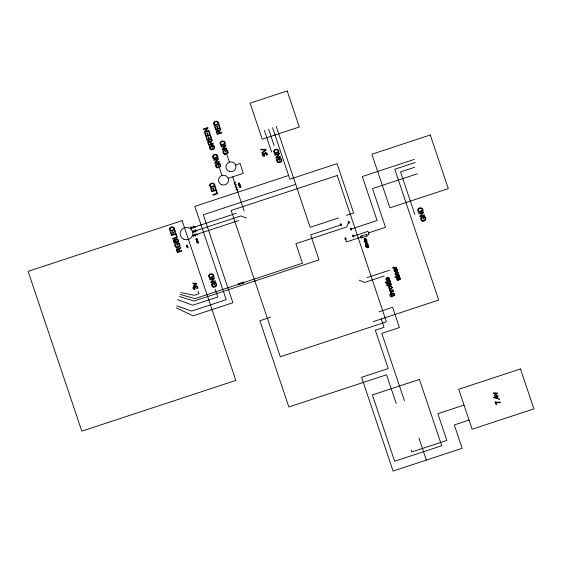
<?xml version="1.0" encoding="UTF-8"?>
<svg xmlns="http://www.w3.org/2000/svg" width="562" height="562" viewBox="0 0 562 562"><rect width="100%" height="100%" fill="white"/><g stroke="black" fill="none" stroke-linecap="round" stroke-linejoin="round"><path stroke-width="0.84" d="M210.055 147.342L211.101 149.07L213.455 148.53M212.169 284.772L213.216 286.501L215.562 285.96M223.564 152L224.61 153.728L226.964 153.18M277.192 160.254L278.239 161.982L280.593 161.442M421.282 218.815L422.329 220.543L424.682 219.995M243.508 281.794L243.395 283.431L241.948 282.187L241.73 283.859L240.304 282.925L240.009 284.505L238.66 283.431L238.19 284.393M175.407 245.187L176.454 246.915L178.807 246.367M216.124 165.369L217.171 167.097L219.524 166.549M193.567 236.792L193.883 234.347L195.646 236.138L195.941 233.834L197.866 234.986M197.353 287.639C197.114 285.145 195.218 287.337 195.162 288.081M266.81 154.41C266.817 151.916 264.625 153.995 264.632 154.824M348.468 223.114L346.55 227.034L295.9 243.718L302.454 263.22L194.993 298.619L180.276 294.432M389.318 279.63C387.801 282.595 383.741 278.647 387.113 277.551M397.397 270.996C395.88 273.982 391.826 269.999 395.198 268.917M398.57 274.481C397.053 277.452 392.986 273.504 396.365 272.401M211.164 142.017L212.296 140.641L212.043 139.896L211.052 141.083A3.386 3.295 -11.9 0 0 210.602 141.779A1.728 1.686 -11.9 0 0 210.504 142.214M340.368 224.884L341.31 224.624L340.86 224.364M345.103 238.969L346.037 238.71L345.595 238.45M340.509 224.505L340.635 225.671L341.457 225.067L340.396 224.955M348.342 221.983L348.208 222.362L349.142 222.102M350.639 228.818L350.505 229.205L350.843 228.748L351.25 229.198M345.237 238.59L345.37 239.756L346.192 239.152L345.131 239.047M352.985 235.808L352.852 236.188L353.189 235.738L353.596 236.188M340.825 224.28L341.029 223.802L340.115 224.133L340.467 224.357M348.665 221.758L348.869 221.28L347.955 221.611L348.3 221.835M350.962 228.601L351.166 228.116L350.252 228.446L350.597 228.678M345.56 238.365L345.763 237.888L344.85 238.218L345.201 238.443M353.308 235.583L353.512 235.099L352.599 235.429L352.943 235.661M349.044 222.454L348.7 221.842M351.348 229.289L350.997 228.678M353.695 236.279L353.343 235.661M235.738 182.032L234.003 183.929L236.342 184.645L235.141 186.717L237.361 187.434L236.005 189.401L238.281 189.935M238.878 184.722C241 183.528 239.7 186.465 238.766 185.151M196.524 240.403C198.709 239.222 197.22 242.18 196.405 240.824M187.799 246.437L187.603 245.966L187.223 246.381M187.265 245.313C186.753 244.955 185.931 245.945 187.315 245.187M197.353 242.37L197.093 242.847L197.494 243.065M399.132 275.12L398.697 275.436A0.927 0.906 -11.9 0 1 398.788 275.675M390.934 283.403L390.492 283.712A0.927 0.906 -11.9 0 1 390.583 283.95M394.559 294.193L394.124 294.509A0.927 0.906 -11.9 0 1 394.215 294.748M397.966 279.96L397.292 279.356L397.355 277.993M239.356 185.643L239.096 186.113L239.496 186.338M239.707 186.689L239.447 187.16L239.848 187.385M366.838 235.211L369.016 234.466L367.955 231.361L353.484 236.124M212.914 145.621L212.057 145.902L212.499 147.223L211.958 147.399L211.319 145.502L213.026 144.94A3.702 3.604 -11.9 0 1 213.834 145.614A2.873 2.796 -11.9 0 1 214.501 147.778M226.423 150.279L225.566 150.56L226.008 151.88L225.467 152.056L224.828 150.159L226.535 149.597A3.702 3.604 -11.9 0 1 227.343 150.265A2.873 2.796 -11.9 0 1 228.01 152.435M218.983 163.647L218.126 163.928L218.569 165.249L218.028 165.425L217.382 163.528L219.096 162.966A3.702 3.604 -11.9 0 1 219.897 163.633M235.682 164.954L240.129 163.493L243.325 173.356L228.235 178.323M280.052 158.54L279.195 158.821L279.637 160.135L279.096 160.318L278.45 158.421L280.164 157.852A3.702 3.604 -11.9 0 1 280.965 158.526M288.615 175.485L194.838 206.38L226.191 299.701L191.586 311.102L176.742 305.791M295.703 184.329L203.325 214.761L232.879 302.735L193.096 315.837L176.222 307.793M190.413 228.418L236.335 213.286M192.78 231.776L240.88 215.927L246.423 218.007M414.349 159.376L362.307 176.524L377.088 220.522L351.004 229.113M192.408 235.801L238.66 220.564M415.178 162.53L394.763 169.26L438.711 300.059L373.224 321.626M178.266 243.465L177.409 243.746L177.852 245.067L177.311 245.243L176.672 243.346L178.379 242.784A3.702 3.604 -11.9 0 1 179.187 243.451M414.749 167.216L400.537 171.895L414.868 214.536M417.39 173.791L372.487 188.586L385.497 227.308L368.489 232.914M338.563 217.958L310.147 227.315L276.223 126.359M346.494 215.372L353.631 213.019L337.045 163.654L289.866 179.201L272.521 127.581M215.028 283.051L214.164 283.339L214.607 284.653L214.066 284.836L213.427 282.932L215.141 282.37A3.702 3.604 -11.9 0 1 215.941 283.044A2.873 2.796 -11.9 0 1 216.609 285.208M360.839 237.192L346.522 241.906L345.468 238.766M424.254 216.412L422.547 216.974L423.186 218.871L423.727 218.695L423.284 217.375L424.141 217.094M394.714 267.723L396.463 267.147L396.646 267.702L393.309 268.798L393.14 268.306C394.095 268.418 391.623 267.105 393.414 267.013A0.731 0.71 -11.9 0 0 393.625 267.772M367.162 277.579L389.389 270.259M384.12 276.019L364.513 282.475L359.294 280.171M270.701 317.158L259.89 320.712L288.868 406.965L386.551 374.791L396.168 403.411M389.775 283.164L387.548 284.344L386.059 283.775L387.232 283.396L387.042 282.841L387.485 282.693L387.668 283.248L389.621 282.602A1.482 1.447 -11.9 0 0 389.895 282.496M391.314 290.28L393.056 289.704L393.245 290.259L389.902 291.355L389.74 290.863C390.667 290.983 388.216 289.62 390.007 289.57M378.992 311.777L392.606 307.295L399.406 327.548L381.795 333.343L404.429 400.713M464.022 405.083L437.861 413.702L446.846 440.432L411.813 451.96L411.075 449.776M469.059 420.074L454.307 424.935L462.161 448.3L393.077 471.054L361.584 377.334L388.209 368.567L375.318 330.21L384.036 327.344L381.148 318.766M340.214 225.13L310.638 234.86L319.019 259.876L194.08 301.028L179.454 296.469M239.503 185.797L240.03 186.022M239.855 186.844L240.381 187.069M197.494 242.531L198.028 242.749M180.845 292.591L194.319 295.303L199.046 293.743L198.028 291.242M239.665 185.65L240.227 185.945M240.016 186.696L240.578 186.991M197.662 242.377L198.224 242.672M177.55 299.602L192.752 305.222L217.782 296.975L215.183 289.226M239.026 185.242L240.016 184.694L238.92 185.144M195.548 227.406L193.391 226.036L193.37 228.06L191.684 226.732L191.712 228.896L190.139 227.076M197.03 231.2L195.625 229.619L195.52 231.994L194.03 230.434L193.869 232.731L192.928 231.024M187.968 246.016L187.251 245.868L186.83 246.662L186.493 246.177L186.717 246.844L187.434 246.578M266.219 154.957C269.528 155.843 265.278 149.773 264.498 153.812M196.749 288.222C199.988 289.205 195.955 282.974 195.028 287.07A1.173 1.145 -11.9 0 0 193.061 287.737M500.419 402.596L500.229 402.034A6.301 6.133 -11.9 0 1 498.887 402.244A8.163 7.952 -11.9 0 1 496.963 402.097A6.885 6.709 -11.9 0 1 495.536 401.689L495.101 401.823L496.077 404.724L496.625 404.542L495.888 402.35M395.346 268.875L396.161 271.291M396.519 272.352L397.334 274.776A1.138 1.11 -11.9 0 0 397.165 272.598M396.856 274.902L396.245 273.09A1.286 1.25 -11.9 0 0 395.669 273.49M387.267 277.502L388.082 279.925A1.138 1.11 -11.9 0 0 387.913 277.747M365.04 238.724C365.75 241.737 366.501 238.829 365.363 238.625A1.075 1.047 -11.9 0 1 366.185 240.093A1.075 1.047 -11.9 0 1 364.415 240.29A1.075 1.047 -11.9 0 1 364.907 238.611M361.893 235.871L362.483 237.621M348.918 222.791L349.416 222.91L348.496 223.219L348.349 222.791M351.215 229.633L351.714 229.753L350.793 230.055L350.646 229.626M353.561 236.616L354.06 236.735L353.14 237.038L352.992 236.602M348.777 222.707L348.461 222.784M351.074 229.549L350.758 229.619M353.421 236.532L353.105 236.602M418.936 438.1L426.333 460.102M268.615 129.148L274.179 145.713M264.351 130.384L271.608 151.986M240.662 186.198L240.36 185.312L240.417 186.022M241.014 187.244L240.712 186.352L240.768 187.069M239.686 183.837C238.625 184.933 238.007 182.945 239.468 183.198A0.724 0.703 -11.9 0 0 238.351 183.345A0.724 0.703 -11.9 0 0 238.695 184.378A0.724 0.703 -11.9 0 0 239.665 183.83M227.006 154.943L229.422 162.123M232.682 176.861L244.161 211.003M219.566 168.312L221.976 175.499M210.876 143.184L211.129 143.928L213.174 143.254L213.37 143.844L208.762 145.361L208.095 143.373A3.014 2.936 -11.9 0 1 207.891 142.425M210.167 142.825L210.595 144.097L209.071 144.603C207.891 143.97 208.474 141.076 209.851 142.193A2.178 2.122 -11.9 0 1 210.153 142.825M198.653 242.925L198.358 242.039L198.414 242.749M197.114 238.878C195.527 238.717 196.377 240.543 197.332 239.517A0.724 0.703 -11.9 0 1 196.342 240.065A0.724 0.703 -11.9 0 1 195.99 239.033A0.724 0.703 -11.9 0 1 197.1 238.892M175.541 241.042L175.864 242.011L174.473 242.468L174.171 241.569M210.883 143.212L210.898 143.24A1.798 1.749 -11.9 0 1 210.799 142.881M397.046 272.198L397.165 272.795M395.992 269.31L395.873 268.713A1.651 1.609 -11.9 0 1 397.355 270.975M387.913 277.937L387.794 277.347A1.651 1.609 -11.9 0 1 389.276 279.609M264.161 155.576L264.245 156.159M194.691 288.84L194.775 289.423M398.816 278.892L398.83 279.117A4.791 4.665 -11.9 0 1 398.83 279.707A0.92 0.892 -11.9 0 1 398.648 280.178A0.948 0.927 -11.9 0 1 397.369 280.333M398.212 279.23L398.198 278.878L398.226 279.476M398.198 278.808L398.191 278.668A4.552 4.44 -11.9 0 1 398.191 278.134C398.521 276.553 400.727 277.656 400.425 278.984C399.287 281.815 400.362 276.659 398.823 278.162A2.979 2.901 -11.9 0 0 398.823 278.752M397.229 277.86A1.553 1.51 -11.9 0 0 397.116 280.009A1.412 1.37 -11.9 0 0 397.355 280.347M398.683 275.956A1.482 1.447 -11.9 0 1 398.402 276.054L396.456 276.708L396.266 276.153L395.831 276.3L396.013 276.855L394.847 277.235L396.336 277.804L398.556 276.623A2.662 2.592 -11.9 0 0 399.238 276.342M399.069 275.176A1.314 1.279 -11.9 0 1 399.378 276.356M397.046 272.163A1.651 1.609 -11.9 0 1 398.528 274.46M396.849 274.881A1.026 0.998 -11.9 0 1 395.62 273.469M395.999 269.114A1.138 1.11 -11.9 0 1 396.168 271.32M394.679 267.667A1.482 1.44 -11.9 0 1 393.632 267.814M424.254 216.412A3.702 3.604 -11.9 0 1 425.062 217.087M424.085 217.199A1.981 1.932 -11.9 0 1 424.76 220.051M421.212 218.801A1.51 1.475 -11.9 0 1 421.929 217.838L421.598 217.361A1.869 1.819 -11.9 0 0 420.643 218.702M422.729 221.33A2.459 2.396 -11.9 0 1 420.783 218.723M425.841 219.278A2.648 2.578 -11.9 0 1 422.772 221.126M425.048 217.094A2.873 2.796 -11.9 0 1 425.729 219.25M390 282.215A0.927 0.906 -11.9 0 0 389.895 281.983L390.351 281.66A1.314 1.279 -11.9 0 1 390.59 282.897M390.45 282.883A2.662 2.592 -11.9 0 1 389.768 283.136M390.478 284.239A1.482 1.447 -11.9 0 1 390.204 284.337L388.251 284.99L388.068 284.435L387.625 284.583L387.815 285.131L386.649 285.517L388.131 286.086L390.358 284.906A2.662 2.592 -11.9 0 0 391.033 284.625M390.871 283.459A1.314 1.279 -11.9 0 1 391.173 284.639M391.278 290.224A1.482 1.44 -11.9 0 1 390.225 290.371M390.218 290.329A0.731 0.71 -11.9 0 1 390.021 289.578M390.421 292.662A1.426 1.391 -11.9 0 0 391.271 294.158L389.621 294.706L389.803 295.254L394.412 293.736L394.229 293.181L391.573 293.863L391.04 292.718A1.005 0.976 -11.9 0 1 391.595 292.359L393.709 291.643L393.526 291.088L391.405 291.783A1.503 1.468 -11.9 0 0 390.295 292.591M394.11 295.029A1.482 1.447 -11.9 0 1 393.829 295.127L391.883 295.781L391.693 295.226L391.257 295.373L391.44 295.928L390.274 296.307L391.756 296.877L393.983 295.696A2.662 2.592 -11.9 0 0 394.664 295.415M394.496 294.256A1.314 1.279 -11.9 0 1 394.798 295.429M262.531 154.473A1.173 1.145 -11.9 0 1 264.54 153.763M264.252 156.222A1.567 1.524 -11.9 0 1 262.496 154.473M264.126 155.491A0.864 0.836 -11.9 0 1 262.974 154.62A0.864 0.836 -11.9 0 1 264.309 154.009M264.21 154.157A1.25 1.215 -11.9 0 1 264.611 154.733M266.831 154.424A1.44 1.398 -11.9 0 1 266.212 154.936M279.995 158.639A1.981 1.932 -11.9 0 1 280.67 161.498M277.115 160.24A1.51 1.475 -11.9 0 1 277.832 159.285L277.509 158.807A1.869 1.819 -11.9 0 0 276.553 160.149M278.64 162.769A2.459 2.396 -11.9 0 1 276.687 160.163M281.752 160.725A2.648 2.578 -11.9 0 1 278.682 162.566M280.951 158.54A2.873 2.796 -11.9 0 1 281.632 160.69M500.412 402.575A6.835 6.66 -11.9 0 1 495.909 402.287M194.782 289.486A1.567 1.524 -11.9 0 1 193.026 287.73M194.656 288.756A0.864 0.836 -11.9 0 1 193.497 287.877A0.864 0.836 -11.9 0 1 194.838 287.273M194.74 287.421A1.25 1.215 -11.9 0 1 195.14 287.99M197.36 287.688A1.44 1.398 -11.9 0 1 196.742 288.201M214.972 283.157A1.981 1.932 -11.9 0 1 215.646 286.016M212.092 284.758A1.51 1.475 -11.9 0 1 212.808 283.796L212.485 283.318A1.869 1.819 -11.9 0 0 211.523 284.667M213.609 287.287A2.459 2.396 -11.9 0 1 211.663 284.681M216.721 285.243A2.648 2.578 -11.9 0 1 213.651 287.084M218.927 163.746A1.981 1.932 -11.9 0 1 219.602 166.605M216.047 165.347A1.51 1.475 -11.9 0 1 216.763 164.392L216.44 163.914A1.869 1.819 -11.9 0 0 215.485 165.256M217.571 167.876A2.459 2.396 -11.9 0 1 215.618 165.277M220.683 165.832A2.648 2.578 -11.9 0 1 217.613 167.68M219.882 163.647A2.873 2.796 -11.9 0 1 220.564 165.804M226.367 150.377A1.981 1.932 -11.9 0 1 227.041 153.236M223.493 151.979A1.51 1.475 -11.9 0 1 224.203 151.023L223.88 150.546A1.869 1.819 -11.9 0 0 222.924 151.888M225.011 154.508A2.459 2.396 -11.9 0 1 223.065 151.909M228.123 152.464A2.648 2.578 -11.9 0 1 225.053 154.311M210.736 142.867A1.735 1.686 -11.9 0 1 211.186 142.038M207.708 142.383A1.391 1.356 -11.9 0 1 210.406 142.242M212.865 145.727A1.981 1.932 -11.9 0 1 213.532 148.586M209.984 147.328A1.51 1.475 -11.9 0 1 210.701 146.366L210.371 145.888A1.869 1.819 -11.9 0 0 209.415 147.237M211.502 149.857A2.459 2.396 -11.9 0 1 209.556 147.251M214.614 147.806A2.648 2.578 -11.9 0 1 211.544 149.654M216.349 131.48A3.014 2.936 -11.9 0 0 216.574 132.428L217.22 134.423L221.828 132.906L221.632 132.309L219.58 132.983L219.342 132.267A1.798 1.749 -11.9 0 1 219.257 131.944M219.194 131.93A1.735 1.686 -11.9 0 1 219.644 131.101L220.754 129.696L220.501 128.951L219.51 130.145A3.386 3.295 -11.9 0 0 219.054 130.841A1.728 1.686 -11.9 0 0 218.955 131.276M216.166 131.445A1.391 1.356 -11.9 0 1 218.864 131.297M240.775 187.251A0.976 0.955 -11.9 0 1 240.417 187.034M240.424 186.205A0.976 0.955 -11.9 0 1 240.065 185.987M198.421 242.939A0.976 0.955 -11.9 0 1 198.063 242.721M175.042 240.143A1.7 1.651 -11.9 0 1 175.485 241.049M174.944 240.262A0.71 0.688 -11.9 0 0 174.002 240.866A3.091 3.007 -11.9 0 0 174.185 241.562M178.217 243.571A1.981 1.932 -11.9 0 1 178.885 246.423M175.337 245.173A1.51 1.475 -11.9 0 1 176.054 244.21L175.723 243.732A1.869 1.819 -11.9 0 0 174.768 245.074M176.854 247.694A2.459 2.396 -11.9 0 1 174.908 245.095M179.966 245.65A2.648 2.578 -11.9 0 1 176.897 247.498M179.173 243.465A2.873 2.796 -11.9 0 1 179.854 245.622M176.405 249.661A3.014 2.936 -11.9 0 0 176.63 250.603L177.276 252.605L181.884 251.081L181.681 250.49L179.636 251.165L179.404 250.476A1.798 1.749 -11.9 0 1 179.306 250.118M179.243 250.104A1.735 1.686 -11.9 0 1 179.692 249.282L180.802 247.877L180.557 247.132L179.559 248.327A3.386 3.295 -11.9 0 0 179.109 249.015A1.728 1.686 -11.9 0 0 179.011 249.451M176.215 249.626A1.391 1.356 -11.9 0 1 178.913 249.479M364.9 241.962C365.925 244.259 368.026 241.21 366.719 240.641L363.923 241.562L365.033 241.562L364.9 241.941M366.607 247.027C367.443 249.198 369.88 246.318 368.419 245.713L365.623 246.634L366.74 246.634L366.607 246.985M169.415 228.804L170.138 231.375L174.754 229.858C175.288 226.395 170.005 225.622 169.415 228.804M208.628 275.71L209.359 278.281L213.967 276.764C214.347 273.23 209.584 272.5 208.628 275.71M209.668 184.996L210.399 187.567L215.007 186.05C215.457 182.615 210.617 181.737 209.668 184.996M212.584 156.306L213.314 158.87L217.923 157.353C218.295 153.876 213.609 153.061 212.584 156.306M213.567 123.162L214.298 125.733L218.906 124.209C219.328 120.633 214.263 120.008 213.567 123.162M220.023 142.938L220.754 145.502L225.362 143.984C225.847 140.57 220.908 139.678 220.023 142.938M273.652 151.192L274.382 153.763L278.991 152.246C279.426 148.761 274.474 147.982 273.652 151.192M417.742 209.752L418.472 212.324L423.081 210.799C423.622 207.336 418.339 206.563 417.742 209.752M175.92 240.079L175.92 240.115A2.508 2.445 -11.9 0 0 176.075 240.789L176.412 241.829L177.992 241.309C177.992 239.602 176.405 238.604 175.92 240.051M175.428 239.876L175.428 239.988A1.18 1.152 -11.9 0 0 173.665 240.037A1.208 1.173 -11.9 0 0 173.419 240.691A2.318 2.262 -11.9 0 0 173.574 241.555L174.129 243.241L178.737 241.723C178.941 239.616 176.426 237.241 175.428 239.876M391.763 287.28C388.202 291.706 388.827 283.339 391.763 287.28M170.005 228.86L170.483 230.603L174.009 229.444C174.241 226.957 170.848 226.683 170.012 228.818M177.016 249.879L177.585 251.839L179.109 251.34L178.681 250.062A2.178 2.122 -11.9 0 0 178.372 249.423L177.557 249.205L177.016 249.879M210.265 185.053L210.743 186.795L214.263 185.636C214.487 183.05 210.912 182.931 210.265 185.053M209.219 275.766L209.703 277.509L213.223 276.349C213.476 273.87 209.956 273.596 209.226 275.717M213.181 156.362L213.658 158.098L217.178 156.939C217.332 154.388 214.045 154.185 213.181 156.362M214.164 123.219L214.642 124.961L218.168 123.795C218.351 121.322 215.12 121.006 214.164 123.169M216.96 131.698L217.529 133.665L219.054 133.159L218.625 131.887A2.178 2.122 -11.9 0 0 218.323 131.241L217.508 131.03L216.96 131.698M220.62 142.994L221.098 144.729L224.624 143.57C224.835 141.034 221.393 140.844 220.62 142.945M274.249 151.248L274.727 152.99L278.246 151.831C278.373 149.267 275.176 149.099 274.249 151.206M418.339 209.809L418.816 211.551L422.343 210.385C422.575 207.905 419.175 207.631 418.339 209.759M364.45 239.679L365.251 240.262L364.878 239.166A0.78 0.759 -11.9 0 0 364.527 239.405L364.457 239.616M392.269 287.4C392.15 289.929 387.555 289.282 388.771 286.725A1.897 1.848 -11.9 0 1 389.775 285.946L391.447 285.918L392.269 287.4M196.538 240.705L197.691 240.459L196.538 240.691M365.188 241.878C367.253 243.557 366.691 239.567 365.188 241.85M366.888 246.943C368.953 248.608 368.405 244.667 366.902 246.887M207.062 128.34L204.238 131.887L204.442 132.499L209.05 130.981L208.86 130.412L205.235 131.606L208.066 128.059L207.863 127.448L203.254 128.965L203.444 129.534L207.062 128.34M224.898 145.881L222.074 149.422L222.278 150.033L226.886 148.516L226.697 147.946L223.072 149.141L225.903 145.593L225.699 144.982L221.091 146.499L221.28 147.068L224.898 145.881M217.459 159.25L214.628 162.797L214.839 163.401L219.447 161.884L219.257 161.315L215.632 162.509L218.463 158.962L218.26 158.351L213.651 159.868L213.841 160.437L217.459 159.25M278.527 154.136L275.696 157.683L275.907 158.294L280.515 156.777L280.326 156.208L276.701 157.402L279.532 153.847L279.328 153.243L274.72 154.761L274.909 155.33L278.527 154.136M213.504 278.654L210.673 282.201L210.876 282.812L215.485 281.295L215.295 280.726L211.677 281.913L214.508 278.366L214.298 277.761L209.689 279.279L209.879 279.848L213.504 278.654M422.617 212.696L419.793 216.244L419.997 216.848L424.605 215.33L424.415 214.761L420.79 215.956L423.622 212.408L423.418 211.797L418.809 213.321L418.999 213.883L422.617 212.696M266.023 150.096L261.997 153.356L261.78 152.716L265.412 149.963L260.824 149.857L260.62 149.253L265.819 149.492L266.023 150.096M196.7 283.81L193.778 286.149L193.581 285.566L195.955 283.782L192.97 283.733L192.78 283.171L196.531 283.297L196.7 283.81M497.363 393.498L494.434 395.831L494.244 395.255L496.611 393.463L493.626 393.421L493.436 392.852L497.187 392.986L497.363 393.498M287.175 90.946L250.111 103.155L262.222 139.207L299.293 126.998L287.175 90.946M219.187 125.031L218.639 125.214L219.566 127.96L217.993 128.48L217.164 126L216.623 126.176L217.452 128.656L216.04 129.127L215.155 126.478L214.607 126.654L215.696 129.899L220.311 128.375L219.187 125.031M209.324 131.796L208.783 131.972L209.703 134.725L208.137 135.245L207.301 132.765L206.76 132.941L207.596 135.421L206.184 135.885L205.292 133.236L204.751 133.419L205.84 136.657L210.448 135.14L209.324 131.796M210.729 135.969L210.181 136.152L211.108 138.905L209.542 139.418L208.706 136.938L208.165 137.121L209.001 139.601L207.589 140.064L206.697 137.416L206.156 137.592L207.245 140.837L211.853 139.32L210.729 135.969M215.281 186.865L214.74 187.048L215.668 189.801L214.094 190.314L213.265 187.834L212.724 188.017L213.553 190.497L212.141 190.961L211.256 188.312L210.708 188.488L211.797 191.733L216.412 190.216L215.281 186.865M216.651 190.932L216.103 191.108L216.848 193.321L212.78 194.656L212.984 195.253L217.592 193.735L216.651 190.932M430.281 134.999L371.882 154.234L389.895 207.856L448.3 188.614L430.281 134.999M182.13 220.62L28.1 271.355L81.799 431.173L235.829 380.432L182.13 220.62M337.256 175.506L231.158 210.462L280.319 356.786L386.424 321.836L337.256 175.506M175.028 230.68L174.48 230.856L175.407 233.609L173.841 234.129L173.005 231.642L172.464 231.825L173.3 234.305L171.888 234.768L170.996 232.12L170.455 232.303L171.543 235.541L176.152 234.024L175.028 230.68M176.391 234.74L175.85 234.923L176.587 237.129L172.527 238.471L172.724 239.061L177.332 237.543L176.391 234.74M196.77 241.386L196.932 242.299L196.869 241.59A2.051 1.995 -11.9 0 0 198.231 241.653L198.175 241.491A2.15 2.093 -11.9 0 1 196.77 241.379M187.589 246.936L187.181 247.477L187.729 247.877L188.144 247.336L187.589 246.936M366.55 234.34L360.544 236.314L361.134 238.07L367.134 236.089L366.55 234.34M365.729 245.643L365.448 246.107L365.729 245.643M368.131 244.849L366.22 245.854L368.131 244.849M390.021 280.663L385.413 282.18L385.595 282.728L390.204 281.211L390.021 280.663M419.442 379.434L372.36 394.946L394.636 461.254L441.718 445.743L419.442 379.434M520.482 368.939L458.711 389.283L472.129 429.213L533.9 408.869L520.482 368.939M496.801 395.479L496.281 395.648L496.485 396.252L493.499 397.243L493.647 397.692L497.841 398.577L497.187 396.632L498.29 396.273L498.108 395.718L497.005 396.084L496.801 395.479M496.668 396.807L494.595 397.489L497.145 398.212L496.668 396.807M499.154 398.837L498.508 399.055L498.719 399.68L499.365 399.47L499.154 398.837M395.683 271.418L395.079 269.605A1.286 1.25 -11.9 0 0 394.496 270.006A1.026 0.998 -11.9 0 0 395.683 271.404M387.604 280.052L386.993 278.232A1.286 1.25 -11.9 0 0 386.417 278.64A1.026 0.998 -11.9 0 0 387.597 280.031M366.424 244.618A0.794 0.773 -11.9 0 0 367.457 243.718A0.794 0.773 -11.9 0 0 366.157 243.297A0.794 0.773 -11.9 0 0 366.424 244.618M366.326 244.927A1.124 1.096 -11.9 0 0 367.794 243.676A1.124 1.096 -11.9 0 0 365.967 243.072A1.124 1.096 -11.9 0 0 366.326 244.927M221.814 184.786A5.044 4.91 -11.9 0 0 228.502 179.25A5.044 4.91 -11.9 0 0 220.311 176.412A5.044 4.91 -11.9 0 0 221.814 184.786M229.254 171.417A5.044 4.91 -11.9 0 0 235.949 165.881A5.044 4.91 -11.9 0 0 227.75 163.043A5.044 4.91 -11.9 0 0 229.254 171.417M184.055 239.349A6.386 6.217 -11.9 0 0 192.801 232.675A6.386 6.217 -11.9 0 0 182.587 228.678A6.386 6.217 -11.9 0 0 184.055 239.349"/></g></svg>
